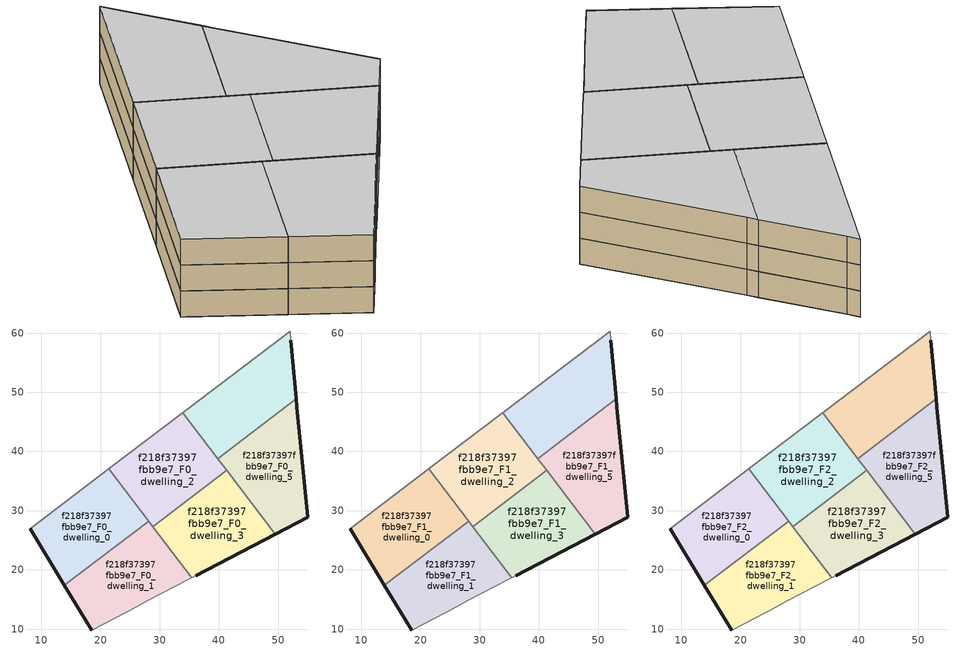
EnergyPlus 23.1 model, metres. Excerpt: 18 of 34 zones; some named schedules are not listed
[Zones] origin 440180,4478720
f218f37397fbb9e7_F0_dwelling_0
 floor ground (EU_floor_Construction): 28.11,28.24 21.4,37.06 8.07,26.91 13.88,17.41 z0
 wall outside (EU_wall_Construction): 13.88,17.41 8.07,26.91 z0:3
 wall to f218f37397fbb9e7_F0_dwelling_1 (EU_wall_Construction): 28.11,28.24 13.88,17.41 z0:3
 wall adiabatic (EU_wall_Construction): 8.07,26.91 21.4,37.06 z0:3
 wall to f218f37397fbb9e7_F0_dwelling_2 (EU_wall_Construction): 21.4,37.06 28.11,28.24 z0:3
f218f37397fbb9e7_F0_dwelling_1
 floor ground (EU_floor_Construction): 34.86,18.43 35.39,18.68 28.11,28.24 13.88,17.41 18.5,9.83 26.08,13.77 28.03,14.82 z0
 wall outside (EU_wall_Construction): 18.5,9.83 13.88,17.41 z0:3
 wall adiabatic (EU_wall_Construction): 35.39,18.68 34.86,18.43 28.03,14.82 26.08,13.77 18.5,9.83 z0:3
 wall to f218f37397fbb9e7_F0_dwelling_3 (EU_wall_Construction): 28.81,27.33 35.39,18.68 z0:3
 wall to f218f37397fbb9e7_F0_dwelling_2 (EU_wall_Construction): 28.11,28.24 28.81,27.33 z0:3
f218f37397fbb9e7_F0_dwelling_2
 floor ground (EU_floor_Construction): 41.29,36.83 33.88,46.57 21.4,37.06 28.81,27.33 z0
 wall to f218f37397fbb9e7_F0_dwelling_3 (EU_wall_Construction): 41.29,36.83 28.81,27.33 z0:3
 wall adiabatic (EU_wall_Construction): 21.4,37.06 33.88,46.57 z0:3
 wall to f218f37397fbb9e7_F0_dwelling_4 (EU_wall_Construction): 33.88,46.57 39.78,38.81 z0:3
 wall to f218f37397fbb9e7_F0_dwelling_5 (EU_wall_Construction): 39.78,38.81 41.29,36.83 z0:3
f218f37397fbb9e7_F0_dwelling_3
 floor ground (EU_floor_Construction): 49.52,26.02 41.29,36.83 28.81,27.33 35.39,18.68 36.07,19.01 z0
 wall outside (EU_wall_Construction): 49.52,26.02 36.07,19.01 z0:3
 wall adiabatic (EU_wall_Construction): 36.07,19.01 35.39,18.68 z0:3
 wall to f218f37397fbb9e7_F0_dwelling_5 (EU_wall_Construction): 41.29,36.83 49.52,26.02 z0:3
f218f37397fbb9e7_F0_dwelling_4
 floor ground (EU_floor_Construction): 53.05,48.91 52.11,58.84 52.01,60.36 33.88,46.57 39.78,38.81 z0
 wall outside (EU_wall_Construction): 52.11,58.84 53.05,48.91 z0:3
 wall adiabatic (EU_wall_Construction): 33.88,46.57 52.01,60.36 52.11,58.84 z0:3
 wall to f218f37397fbb9e7_F0_dwelling_5 (EU_wall_Construction): 53.05,48.91 39.78,38.81 z0:3
f218f37397fbb9e7_F0_dwelling_5
 floor ground (EU_floor_Construction): 55.04,28.9 53.17,47.59 53.05,48.91 39.78,38.81 49.52,26.02 z0
 wall outside (EU_wall_Construction): 53.05,48.91 53.17,47.59 55.04,28.9 49.52,26.02 z0:3
f218f37397fbb9e7_F1_dwelling_0
 floor to f218f37397fbb9e7_F0_dwelling_0 (EU_floor_Construction): 28.11,28.24 21.4,37.06 8.07,26.91 13.88,17.41 z3
 wall outside (EU_wall_Construction): 13.88,17.41 8.07,26.91 z3:6
 wall to f218f37397fbb9e7_F1_dwelling_1 (EU_wall_Construction): 28.11,28.24 13.88,17.41 z3:6
 wall adiabatic (EU_wall_Construction): 8.07,26.91 21.4,37.06 z3:6
 wall to f218f37397fbb9e7_F1_dwelling_2 (EU_wall_Construction): 21.4,37.06 28.11,28.24 z3:6
f218f37397fbb9e7_F1_dwelling_1
 floor to f218f37397fbb9e7_F0_dwelling_1 (EU_floor_Construction): 34.86,18.43 35.39,18.68 28.11,28.24 13.88,17.41 18.5,9.83 26.08,13.77 28.03,14.82 z3
 wall outside (EU_wall_Construction): 18.5,9.83 13.88,17.41 z3:6
 wall adiabatic (EU_wall_Construction): 35.39,18.68 34.86,18.43 28.03,14.82 26.08,13.77 18.5,9.83 z3:6
 wall to f218f37397fbb9e7_F1_dwelling_3 (EU_wall_Construction): 28.81,27.33 35.39,18.68 z3:6
 wall to f218f37397fbb9e7_F1_dwelling_2 (EU_wall_Construction): 28.11,28.24 28.81,27.33 z3:6
f218f37397fbb9e7_F1_dwelling_2
 floor to f218f37397fbb9e7_F0_dwelling_2 (EU_floor_Construction): 41.29,36.83 33.88,46.57 21.4,37.06 28.81,27.33 z3
 wall to f218f37397fbb9e7_F1_dwelling_3 (EU_wall_Construction): 41.29,36.83 28.81,27.33 z3:6
 wall adiabatic (EU_wall_Construction): 21.4,37.06 33.88,46.57 z3:6
 wall to f218f37397fbb9e7_F1_dwelling_4 (EU_wall_Construction): 33.88,46.57 39.78,38.81 z3:6
 wall to f218f37397fbb9e7_F1_dwelling_5 (EU_wall_Construction): 39.78,38.81 41.29,36.83 z3:6
f218f37397fbb9e7_F1_dwelling_3
 floor to f218f37397fbb9e7_F0_dwelling_3 (EU_floor_Construction): 49.52,26.02 41.29,36.83 28.81,27.33 35.39,18.68 36.07,19.01 z3
 wall outside (EU_wall_Construction): 49.52,26.02 36.07,19.01 z3:6
 wall adiabatic (EU_wall_Construction): 36.07,19.01 35.39,18.68 z3:6
 wall to f218f37397fbb9e7_F1_dwelling_5 (EU_wall_Construction): 41.29,36.83 49.52,26.02 z3:6
f218f37397fbb9e7_F1_dwelling_4
 floor to f218f37397fbb9e7_F0_dwelling_4 (EU_floor_Construction): 53.05,48.91 52.11,58.84 52.01,60.36 33.88,46.57 39.78,38.81 z3
 wall outside (EU_wall_Construction): 52.11,58.84 53.05,48.91 z3:6
 wall adiabatic (EU_wall_Construction): 33.88,46.57 52.01,60.36 52.11,58.84 z3:6
 wall to f218f37397fbb9e7_F1_dwelling_5 (EU_wall_Construction): 53.05,48.91 39.78,38.81 z3:6
f218f37397fbb9e7_F1_dwelling_5
 floor to f218f37397fbb9e7_F0_dwelling_5 (EU_floor_Construction): 55.04,28.9 53.17,47.59 53.05,48.91 39.78,38.81 49.52,26.02 z3
 wall outside (EU_wall_Construction): 53.05,48.91 53.17,47.59 55.04,28.9 49.52,26.02 z3:6
f218f37397fbb9e7_F2_dwelling_0
 floor to f218f37397fbb9e7_F1_dwelling_0 (EU_floor_Construction): 28.11,28.24 21.4,37.06 8.07,26.91 13.88,17.41 z6
 wall outside (EU_wall_Construction): 13.88,17.41 8.07,26.91 z6:9
 wall to f218f37397fbb9e7_F2_dwelling_1 (EU_wall_Construction): 28.11,28.24 13.88,17.41 z6:9
 wall adiabatic (EU_wall_Construction): 8.07,26.91 21.4,37.06 z6:9
 wall to f218f37397fbb9e7_F2_dwelling_2 (EU_wall_Construction): 21.4,37.06 28.11,28.24 z6:9
 ceiling to f218f37397fbb9e7_F3_dwelling_0 (EU_floor_Construction): 21.4,37.06 28.11,28.24 13.88,17.41 8.07,26.91 z9
f218f37397fbb9e7_F2_dwelling_1
 floor to f218f37397fbb9e7_F1_dwelling_1 (EU_floor_Construction): 34.86,18.43 35.39,18.68 28.11,28.24 13.88,17.41 18.5,9.83 26.08,13.77 28.03,14.82 z6
 wall outside (EU_wall_Construction): 18.5,9.83 13.88,17.41 z6:9
 wall adiabatic (EU_wall_Construction): 35.39,18.68 34.86,18.43 28.03,14.82 26.08,13.77 18.5,9.83 z6:9
 wall to f218f37397fbb9e7_F2_dwelling_3 (EU_wall_Construction): 28.81,27.33 35.39,18.68 z6:9
 wall to f218f37397fbb9e7_F2_dwelling_2 (EU_wall_Construction): 28.11,28.24 28.81,27.33 z6:9
 ceiling to f218f37397fbb9e7_F3_dwelling_1 (EU_floor_Construction): 28.11,28.24 35.39,18.68 34.86,18.43 28.03,14.82 26.08,13.77 18.5,9.83 13.88,17.41 z9
f218f37397fbb9e7_F2_dwelling_2
 floor to f218f37397fbb9e7_F1_dwelling_2 (EU_floor_Construction): 41.29,36.83 33.88,46.57 21.4,37.06 28.81,27.33 z6
 wall to f218f37397fbb9e7_F2_dwelling_3 (EU_wall_Construction): 41.29,36.83 28.81,27.33 z6:9
 wall adiabatic (EU_wall_Construction): 21.4,37.06 33.88,46.57 z6:9
 wall to f218f37397fbb9e7_F2_dwelling_4 (EU_wall_Construction): 33.88,46.57 39.78,38.81 z6:9
 wall to f218f37397fbb9e7_F2_dwelling_5 (EU_wall_Construction): 39.78,38.81 41.29,36.83 z6:9
 ceiling to f218f37397fbb9e7_F3_dwelling_2 (EU_floor_Construction): 33.88,46.57 41.29,36.83 28.81,27.33 21.4,37.06 z9
f218f37397fbb9e7_F2_dwelling_3
 floor to f218f37397fbb9e7_F1_dwelling_3 (EU_floor_Construction): 49.52,26.02 41.29,36.83 28.81,27.33 35.39,18.68 36.07,19.01 z6
 wall outside (EU_wall_Construction): 49.52,26.02 36.07,19.01 z6:9
 wall adiabatic (EU_wall_Construction): 36.07,19.01 35.39,18.68 z6:9
 wall to f218f37397fbb9e7_F2_dwelling_5 (EU_wall_Construction): 41.29,36.83 49.52,26.02 z6:9
 ceiling to f218f37397fbb9e7_F3_dwelling_3 (EU_floor_Construction): 41.29,36.83 49.52,26.02 36.07,19.01 35.39,18.68 28.81,27.33 z9
f218f37397fbb9e7_F2_dwelling_4
 floor to f218f37397fbb9e7_F1_dwelling_4 (EU_floor_Construction): 53.05,48.91 52.11,58.84 52.01,60.36 33.88,46.57 39.78,38.81 z6
 wall outside (EU_wall_Construction): 52.11,58.84 53.05,48.91 z6:9
 wall adiabatic (EU_wall_Construction): 33.88,46.57 52.01,60.36 52.11,58.84 z6:9
 wall to f218f37397fbb9e7_F2_dwelling_5 (EU_wall_Construction): 53.05,48.91 39.78,38.81 z6:9
 ceiling to f218f37397fbb9e7_F3_dwelling_4 (EU_floor_Construction): 52.01,60.36 52.11,58.84 53.05,48.91 39.78,38.81 33.88,46.57 z9
f218f37397fbb9e7_F2_dwelling_5
 floor to f218f37397fbb9e7_F1_dwelling_5 (EU_floor_Construction): 55.04,28.9 53.17,47.59 53.05,48.91 39.78,38.81 49.52,26.02 z6
 wall outside (EU_wall_Construction): 53.05,48.91 53.17,47.59 55.04,28.9 49.52,26.02 z6:9
 ceiling to f218f37397fbb9e7_F3_dwelling_5 (EU_floor_Construction): 53.05,48.91 53.17,47.59 55.04,28.9 49.52,26.02 39.78,38.81 z9
[Building]
EU S2 Campaign: North Axis=0; Terrain=City; Solar Distribution=FullExterior
[Site:Location]
Madrid: Latitude=40.5; Longitude=-3.5; Time Zone=1; Elevation=609
[SizingPeriod:WeatherFileDays]
AnnualSizingPeriod: Begin Month=1; Begin Day of Month=1; End Month=12; End Day of Month=31; Day of Week for Start Day=Monday; Use Weather File Daylight Saving Period=No; Use Weather File Rain and Snow Indicators=No
[MATERIAL]
EU_InternalMass_Material: Roughness=MediumRough; Thickness=0.1; Conductivity=1; Density=1800; Specific Heat=900; Thermal Absorptance=0.9; Solar Absorptance=0.7; Visible Absorptance=0.7
[MATERIAL:NOMASS] Roughness=MediumRough; Thermal Absorptance=0.9; Solar Absorptance=0.7; Visible Absorptance=0.7
Name | Thermal Resistance
EU_wall_NoMass | 0.609216
EU_floor_NoMass | 0.568163
[CONSTRUCTION]
EU_wall_Construction: EU_wall_NoMass
EU_floor_Construction: EU_floor_NoMass
EU_InternalMass_Construction: EU_InternalMass_Material
[ZONE] Type=1; Multiplier=1; Ceiling Height=autocalculate; Floor Area=autocalculate; Part of Total Floor Area=Yes
Name | Volume
f218f37397fbb9e7_F0_dwelling_0; f218f37397fbb9e7_F1_dwelling_0; f218f37397fbb9e7_F2_dwelling_0 | 575.952
f218f37397fbb9e7_F0_dwelling_1; f218f37397fbb9e7_F1_dwelling_1; f218f37397fbb9e7_F2_dwelling_1 | 575.961
f218f37397fbb9e7_F0_dwelling_2; f218f37397fbb9e7_F1_dwelling_2; f218f37397fbb9e7_F2_dwelling_2; f218f37397fbb9e7_F0_dwelling_4; f218f37397fbb9e7_F1_dwelling_4; f218f37397fbb9e7_F2_dwelling_4 | 575.965
f218f37397fbb9e7_F0_dwelling_3; f218f37397fbb9e7_F1_dwelling_3; f218f37397fbb9e7_F2_dwelling_3 | 575.941
f218f37397fbb9e7_F0_dwelling_5; f218f37397fbb9e7_F1_dwelling_5; f218f37397fbb9e7_F2_dwelling_5 | 575.933
[INTERNALMASS] Construction=EU_InternalMass_Construction
Name | Zone or ZoneList | Surface Area
f218f37397fbb9e7_F0_dwelling_0_EU_InternalMass | f218f37397fbb9e7_F0_dwelling_0 | 191.984
f218f37397fbb9e7_F0_dwelling_1_EU_InternalMass | f218f37397fbb9e7_F0_dwelling_1 | 191.987
f218f37397fbb9e7_F0_dwelling_2_EU_InternalMass | f218f37397fbb9e7_F0_dwelling_2 | 191.988
f218f37397fbb9e7_F0_dwelling_3_EU_InternalMass | f218f37397fbb9e7_F0_dwelling_3 | 191.98
f218f37397fbb9e7_F0_dwelling_4_EU_InternalMass | f218f37397fbb9e7_F0_dwelling_4 | 191.988
f218f37397fbb9e7_F0_dwelling_5_EU_InternalMass | f218f37397fbb9e7_F0_dwelling_5 | 191.978
f218f37397fbb9e7_F1_dwelling_0_EU_InternalMass | f218f37397fbb9e7_F1_dwelling_0 | 191.984
f218f37397fbb9e7_F1_dwelling_1_EU_InternalMass | f218f37397fbb9e7_F1_dwelling_1 | 191.987
f218f37397fbb9e7_F1_dwelling_2_EU_InternalMass | f218f37397fbb9e7_F1_dwelling_2 | 191.988
f218f37397fbb9e7_F1_dwelling_3_EU_InternalMass | f218f37397fbb9e7_F1_dwelling_3 | 191.98
f218f37397fbb9e7_F1_dwelling_4_EU_InternalMass | f218f37397fbb9e7_F1_dwelling_4 | 191.988
f218f37397fbb9e7_F1_dwelling_5_EU_InternalMass | f218f37397fbb9e7_F1_dwelling_5 | 191.978
f218f37397fbb9e7_F2_dwelling_0_EU_InternalMass | f218f37397fbb9e7_F2_dwelling_0 | 191.984
f218f37397fbb9e7_F2_dwelling_1_EU_InternalMass | f218f37397fbb9e7_F2_dwelling_1 | 191.987
f218f37397fbb9e7_F2_dwelling_2_EU_InternalMass | f218f37397fbb9e7_F2_dwelling_2 | 191.988
f218f37397fbb9e7_F2_dwelling_3_EU_InternalMass | f218f37397fbb9e7_F2_dwelling_3 | 191.98
f218f37397fbb9e7_F2_dwelling_4_EU_InternalMass | f218f37397fbb9e7_F2_dwelling_4 | 191.988
f218f37397fbb9e7_F2_dwelling_5_EU_InternalMass | f218f37397fbb9e7_F2_dwelling_5 | 191.978
[OTHEREQUIPMENT] Fuel Type=Electricity; Design Level Calculation Method=Watts/Area; Power per Zone Floor Area=1; Fraction Latent=0; Fraction Radiant=0; Fraction Lost=0; Carbon Dioxide Generation Rate=0; EndUse Subcategory=EU_Step8_InternalGains
Name | Zone or ZoneList or Space or SpaceList | Schedule
EU_Step8_InternalGain_f218f37397fbb9e7_F0_dwelling_0_f000 | f218f37397fbb9e7_F0_dwelling_0 | EU_Step8_GainSchedule_f218f37397fbb9e7_F0_dwelling_0_f000
EU_Step8_InternalGain_f218f37397fbb9e7_F0_dwelling_1_f000 | f218f37397fbb9e7_F0_dwelling_1 | EU_Step8_GainSchedule_f218f37397fbb9e7_F0_dwelling_1_f000
EU_Step8_InternalGain_f218f37397fbb9e7_F0_dwelling_2_f000 | f218f37397fbb9e7_F0_dwelling_2 | EU_Step8_GainSchedule_f218f37397fbb9e7_F0_dwelling_2_f000
EU_Step8_InternalGain_f218f37397fbb9e7_F0_dwelling_3_f000 | f218f37397fbb9e7_F0_dwelling_3 | EU_Step8_GainSchedule_f218f37397fbb9e7_F0_dwelling_3_f000
EU_Step8_InternalGain_f218f37397fbb9e7_F0_dwelling_4_f000 | f218f37397fbb9e7_F0_dwelling_4 | EU_Step8_GainSchedule_f218f37397fbb9e7_F0_dwelling_4_f000
EU_Step8_InternalGain_f218f37397fbb9e7_F0_dwelling_5_f000 | f218f37397fbb9e7_F0_dwelling_5 | EU_Step8_GainSchedule_f218f37397fbb9e7_F0_dwelling_5_f000
EU_Step8_InternalGain_f218f37397fbb9e7_F1_dwelling_0_f000 | f218f37397fbb9e7_F1_dwelling_0 | EU_Step8_GainSchedule_f218f37397fbb9e7_F1_dwelling_0_f000
EU_Step8_InternalGain_f218f37397fbb9e7_F1_dwelling_1_f000 | f218f37397fbb9e7_F1_dwelling_1 | EU_Step8_GainSchedule_f218f37397fbb9e7_F1_dwelling_1_f000
EU_Step8_InternalGain_f218f37397fbb9e7_F1_dwelling_2_f000 | f218f37397fbb9e7_F1_dwelling_2 | EU_Step8_GainSchedule_f218f37397fbb9e7_F1_dwelling_2_f000
EU_Step8_InternalGain_f218f37397fbb9e7_F1_dwelling_3_f000 | f218f37397fbb9e7_F1_dwelling_3 | EU_Step8_GainSchedule_f218f37397fbb9e7_F1_dwelling_3_f000
EU_Step8_InternalGain_f218f37397fbb9e7_F1_dwelling_4_f000 | f218f37397fbb9e7_F1_dwelling_4 | EU_Step8_GainSchedule_f218f37397fbb9e7_F1_dwelling_4_f000
EU_Step8_InternalGain_f218f37397fbb9e7_F1_dwelling_5_f000 | f218f37397fbb9e7_F1_dwelling_5 | EU_Step8_GainSchedule_f218f37397fbb9e7_F1_dwelling_5_f000
EU_Step8_InternalGain_f218f37397fbb9e7_F2_dwelling_0_f000 | f218f37397fbb9e7_F2_dwelling_0 | EU_Step8_GainSchedule_f218f37397fbb9e7_F2_dwelling_0_f000
EU_Step8_InternalGain_f218f37397fbb9e7_F2_dwelling_1_f000 | f218f37397fbb9e7_F2_dwelling_1 | EU_Step8_GainSchedule_f218f37397fbb9e7_F2_dwelling_1_f000
EU_Step8_InternalGain_f218f37397fbb9e7_F2_dwelling_2_f000 | f218f37397fbb9e7_F2_dwelling_2 | EU_Step8_GainSchedule_f218f37397fbb9e7_F2_dwelling_2_f000
EU_Step8_InternalGain_f218f37397fbb9e7_F2_dwelling_3_f000 | f218f37397fbb9e7_F2_dwelling_3 | EU_Step8_GainSchedule_f218f37397fbb9e7_F2_dwelling_3_f000
EU_Step8_InternalGain_f218f37397fbb9e7_F2_dwelling_4_f000 | f218f37397fbb9e7_F2_dwelling_4 | EU_Step8_GainSchedule_f218f37397fbb9e7_F2_dwelling_4_f000
EU_Step8_InternalGain_f218f37397fbb9e7_F2_dwelling_5_f000 | f218f37397fbb9e7_F2_dwelling_5 | EU_Step8_GainSchedule_f218f37397fbb9e7_F2_dwelling_5_f000
[ZONEVENTILATION:DESIGNFLOWRATE] Schedule=EU_AlwaysOn; Design Flow Rate Calculation Method=AirChanges/Hour; Air Changes per Hour=0.752966; Ventilation Type=Natural; Fan Pressure Rise=0; Fan Total Efficiency=1; Constant Term Coefficient=1; Temperature Term Coefficient=0; Velocity Term Coefficient=0; Velocity Squared Term Coefficient=0; Minimum Indoor Temperature=-100; Maximum Indoor Temperature=100; Delta Temperature=-100; Minimum Outdoor Temperature=-100; Maximum Outdoor Temperature=100; Maximum Wind Speed=40
Name | Zone or ZoneList or Space or SpaceList
EU_ConstantAir_f218f37397fbb9e7_F0_dwelling_0 | f218f37397fbb9e7_F0_dwelling_0
EU_ConstantAir_f218f37397fbb9e7_F0_dwelling_1 | f218f37397fbb9e7_F0_dwelling_1
EU_ConstantAir_f218f37397fbb9e7_F0_dwelling_2 | f218f37397fbb9e7_F0_dwelling_2
EU_ConstantAir_f218f37397fbb9e7_F0_dwelling_3 | f218f37397fbb9e7_F0_dwelling_3
EU_ConstantAir_f218f37397fbb9e7_F0_dwelling_4 | f218f37397fbb9e7_F0_dwelling_4
EU_ConstantAir_f218f37397fbb9e7_F0_dwelling_5 | f218f37397fbb9e7_F0_dwelling_5
EU_ConstantAir_f218f37397fbb9e7_F1_dwelling_0 | f218f37397fbb9e7_F1_dwelling_0
EU_ConstantAir_f218f37397fbb9e7_F1_dwelling_1 | f218f37397fbb9e7_F1_dwelling_1
EU_ConstantAir_f218f37397fbb9e7_F1_dwelling_2 | f218f37397fbb9e7_F1_dwelling_2
EU_ConstantAir_f218f37397fbb9e7_F1_dwelling_3 | f218f37397fbb9e7_F1_dwelling_3
EU_ConstantAir_f218f37397fbb9e7_F1_dwelling_4 | f218f37397fbb9e7_F1_dwelling_4
EU_ConstantAir_f218f37397fbb9e7_F1_dwelling_5 | f218f37397fbb9e7_F1_dwelling_5
EU_ConstantAir_f218f37397fbb9e7_F2_dwelling_0 | f218f37397fbb9e7_F2_dwelling_0
EU_ConstantAir_f218f37397fbb9e7_F2_dwelling_1 | f218f37397fbb9e7_F2_dwelling_1
EU_ConstantAir_f218f37397fbb9e7_F2_dwelling_2 | f218f37397fbb9e7_F2_dwelling_2
EU_ConstantAir_f218f37397fbb9e7_F2_dwelling_3 | f218f37397fbb9e7_F2_dwelling_3
EU_ConstantAir_f218f37397fbb9e7_F2_dwelling_4 | f218f37397fbb9e7_F2_dwelling_4
EU_ConstantAir_f218f37397fbb9e7_F2_dwelling_5 | f218f37397fbb9e7_F2_dwelling_5
[HVACTEMPLATE:THERMOSTAT] Constant Heating Setpoint=20; Constant Cooling Setpoint=50
EU_HeatOnly_f218f37397fbb9e7_F0_dwelling_0; EU_HeatOnly_f218f37397fbb9e7_F0_dwelling_1; EU_HeatOnly_f218f37397fbb9e7_F0_dwelling_2; EU_HeatOnly_f218f37397fbb9e7_F0_dwelling_3; EU_HeatOnly_f218f37397fbb9e7_F0_dwelling_4; EU_HeatOnly_f218f37397fbb9e7_F0_dwelling_5; EU_HeatOnly_f218f37397fbb9e7_F1_dwelling_0; EU_HeatOnly_f218f37397fbb9e7_F1_dwelling_1; EU_HeatOnly_f218f37397fbb9e7_F1_dwelling_2; EU_HeatOnly_f218f37397fbb9e7_F1_dwelling_3; EU_HeatOnly_f218f37397fbb9e7_F1_dwelling_4; EU_HeatOnly_f218f37397fbb9e7_F1_dwelling_5; EU_HeatOnly_f218f37397fbb9e7_F2_dwelling_0; EU_HeatOnly_f218f37397fbb9e7_F2_dwelling_1; EU_HeatOnly_f218f37397fbb9e7_F2_dwelling_2; EU_HeatOnly_f218f37397fbb9e7_F2_dwelling_3; EU_HeatOnly_f218f37397fbb9e7_F2_dwelling_4; EU_HeatOnly_f218f37397fbb9e7_F2_dwelling_5; EU_HeatOnly_f218f37397fbb9e7_F3_dwelling_0; EU_HeatOnly_f218f37397fbb9e7_F3_dwelling_1; EU_HeatOnly_f218f37397fbb9e7_F3_dwelling_2; EU_HeatOnly_f218f37397fbb9e7_F3_dwelling_3; EU_HeatOnly_f218f37397fbb9e7_F3_dwelling_4; EU_HeatOnly_f218f37397fbb9e7_F3_dwelling_5; EU_HeatOnly_f218f37397fbb9e7_F4_dwelling_0; EU_HeatOnly_f218f37397fbb9e7_F4_dwelling_1; EU_HeatOnly_f218f37397fbb9e7_F4_dwelling_2; EU_HeatOnly_f218f37397fbb9e7_F4_dwelling_3; EU_HeatOnly_f218f37397fbb9e7_F4_dwelling_4; EU_HeatOnly_f218f37397fbb9e7_F5_dwelling_0; EU_HeatOnly_f218f37397fbb9e7_F5_dwelling_1; EU_HeatOnly_f218f37397fbb9e7_F5_dwelling_2; EU_HeatOnly_f218f37397fbb9e7_F5_dwelling_3; EU_HeatOnly_f218f37397fbb9e7_F5_dwelling_4
[HVACTEMPLATE:ZONE:IDEALLOADSAIRSYSTEM]
f218f37397fbb9e7_F0_dwelling_0: Template Thermostat=EU_HeatOnly_f218f37397fbb9e7_F0_dwelling_0; System Availability Schedule=EU_AlwaysOn; Maximum Heating Supply Air Temperature=50; Minimum Cooling Supply Air Temperature=13; Maximum Heating Supply Air Humidity Ratio=0.0156; Minimum Cooling Supply Air Humidity Ratio=0.0077; Heating Limit=NoLimit; Cooling Limit=NoLimit; Heating Availability Schedule=EU_AlwaysOn; Cooling Availability Schedule=EU_CoolingOff; Dehumidification Control Type=ConstantSensibleHeatRatio; Cooling Sensible Heat Ratio=0.7; Dehumidification Setpoint=60; Humidification Control Type=None; Humidification Setpoint=30; Outdoor Air Method=None; Outdoor Air Flow Rate per Person=0.00944; Outdoor Air Flow Rate per Zone Floor Area=0; Outdoor Air Flow Rate per Zone=0; Demand Controlled Ventilation Type=None; Outdoor Air Economizer Type=NoEconomizer; Heat Recovery Type=None; Sensible Heat Recovery Effectiveness=0.7; Latent Heat Recovery Effectiveness=0.65
